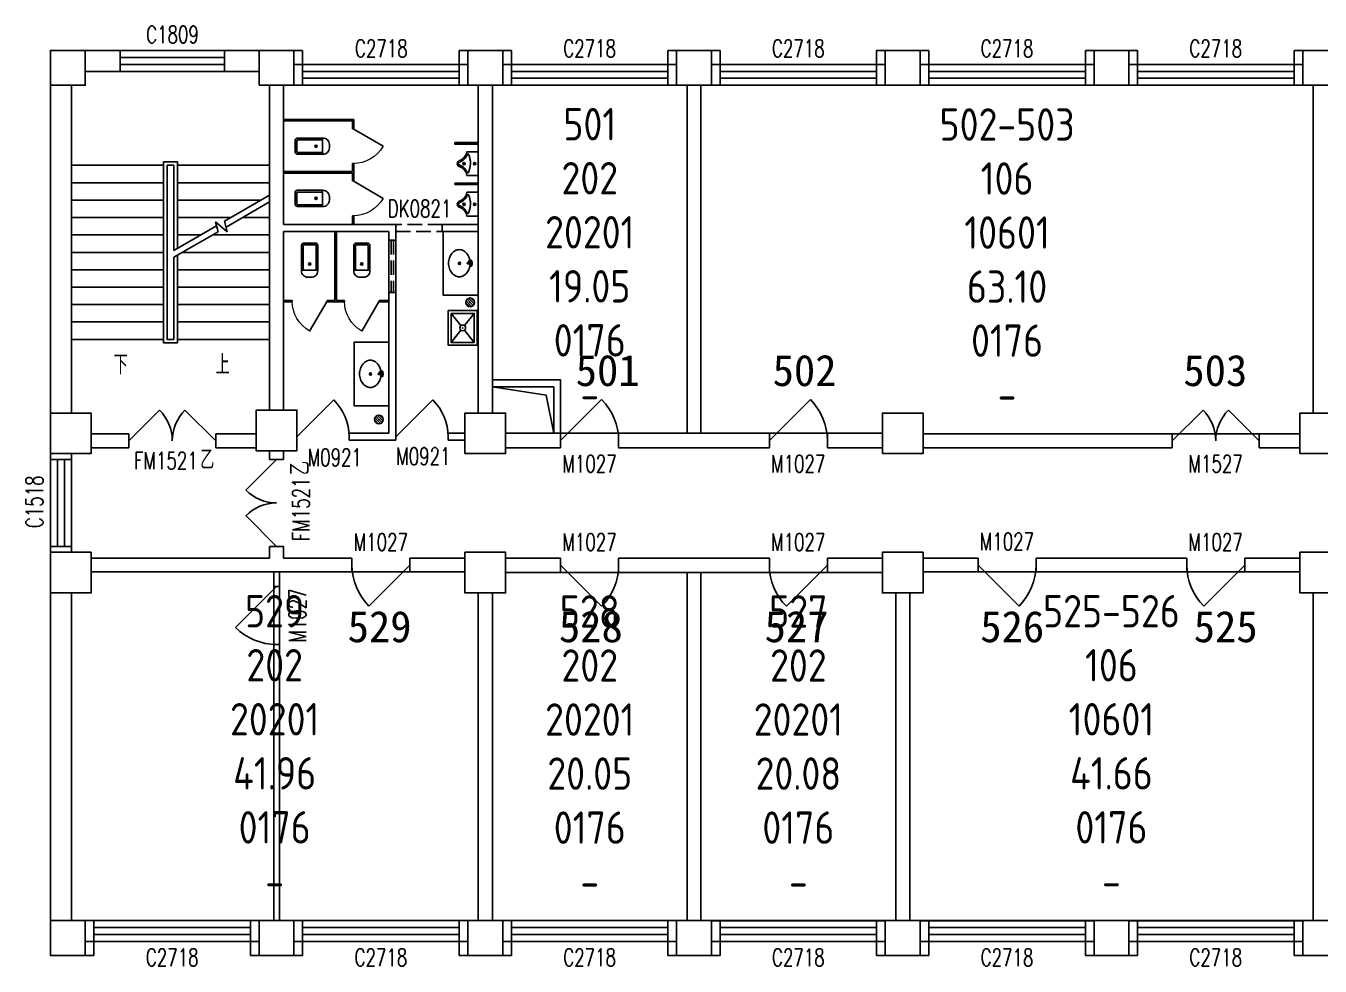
# Model space of a CAD drawing. Extents: x 127902 to 222526, y 15857 to 32064.
# Drawn here: x 127902 to 150226, y 15857 to 32064 of the extents above; entities that cross this region are included whole.
import ezdxf

# ---------------------------------------------------------------- set-up
doc = ezdxf.new("R2010")
doc.units = 0
doc.header["$LTSCALE"] = 1000
doc.header["$MEASUREMENT"] = 0
doc.linetypes.add('DASH', pattern=[0.35, 0.25, -0.1])
for name, color, linetype in [('body', 30, 'Continuous'), ('GROS', 6, 'Continuous'), ('name', 1, 'Continuous'), ('RM', 4, 'Continuous'), ('RM$', 5, 'Continuous'), ('RM$TXT', 5, 'Continuous')]:
    doc.layers.add(name, color=color, linetype=linetype)
doc.styles.add('_TCH_DIM', font='SIMPLEX', dxfattribs={"bigfont": 'GBCBIG'})
doc.styles.add('_TCH_WINDOW', font='SIMPLEX', dxfattribs={"bigfont": 'GBCBIG'})
doc.styles.get("Standard").update_dxf_attribs({"font": 'gbenor.shx', "bigfont": 'gbcbig.shx'})

# ---------------------------------------------------------------- blocks, each defined once
blk = doc.blocks.new('_FZHK')
blk.add_lwpolyline([(-0.5, -0.5), (0.5, -0.5), (0.5, 0.5), (-0.5, 0.5)], close=True)
blk = doc.blocks.new('$DorLib2D$00000114')
at = {"color": 0}
blk.add_line((0.5, 0), (-0.207, 0.707), dxfattribs=at)
blk.add_arc((0.5, 0), 1, 135, 180, dxfattribs=at)
blk = doc.blocks.new('$WINLIB2D$00000001')
at = {"color": 0}
for points in [[(-0.5, 0.5), (-0.5, -0.5)], [(-0.5, 0.5), (0.5, 0.5)], [(0.5, -0.5), (0.5, 0.5)], [(0.5, 0.1667), (-0.5, 0.1667)], [(0.5, -0.1667), (-0.5, -0.1667)], [(-0.5, -0.5), (0.5, -0.5)]]:
    blk.add_lwpolyline(points, dxfattribs=at)
blk = doc.blocks.new('$DorLib2D$00000116')
at = {"color": 0}
for p, q in [((-0.5, 0), (-0.146, 0.354)), ((0.5, 0), (0.146, 0.354))]:
    blk.add_line(p, q, dxfattribs=at)
for centre, start, end in [((-0.5, 0), 0, 45), ((0.5, 0), 135, 180)]:
    blk.add_arc(centre, 0.5, start, end, dxfattribs=at)
blk = doc.blocks.new('$lvtry$00000201')
at = {"color": 0}
for p, q in [((100, -30, 0), (-100, -30, 0)), ((110, -470, 0), (110, -40, 0)), ((140, -470, 0), (-140, -470, 0))]:
    blk.add_line(p, q, dxfattribs=at)
at = {"color": 0, "elevation": 0}
blk.add_lwpolyline([(140, -40, 0.414214), (100, 0), (-100, 0, 0.414214), (-140, -40), (-140, -480, 0.414214), (-30, -590), (30, -590, 0.414214), (140, -480)], format="xyb", close=True, dxfattribs=at)
blk.add_lwpolyline([(-110, -40), (-110, -470)], dxfattribs=at)
at = {"color": 0}
blk.add_circle((0, -359, 0), 20, dxfattribs=at)
for centre, start, end in [((-100, -40, 0), 90, 180), ((100, -40, 0), 0, 90)]:
    blk.add_arc(centre, 10, start, end, dxfattribs=at)
for p in [(0, 0, 0), (0, -359, 0)]:
    blk.add_point(p, dxfattribs=at)
blk = doc.blocks.new('$TCHSYS$APDOOR2D')
blk.add_line((0.5, 0), (0, 0.866))
at = {"lineweight": 13}
blk.add_arc((0.5, 0), 1, 120, 180, dxfattribs=at)
blk = doc.blocks.new('$lvtry$00000222')
at = {"color": 0, "elevation": 0}
blk.add_lwpolyline([(-205, -191), (-205, 0), (205, 0), (205, -191, 0.268068), (51, -323, -0.317765), (0, -360, -0.317765), (-51, -323, 0.268068)], format="xyb", close=True, dxfattribs=at)
at = {"color": 0}
for centre in [(0, -60, 0), (0, -242, 0)]:
    blk.add_circle(centre, 20, dxfattribs=at)
for centre, radius, start, end in [((-152, -175, 0), 10, 114.1084, 248.1394), ((5, -526, 0), 395, 66.6675, 114.1084), ((-243, -401, 0), 233, 19.2639, 68.1394), ((243, -401, 0), 233, 110.4941, 160.7361), ((158, -173, 0), 10, 290.4941, 66.6675), ((0, -316, 0), 24, 199.2639, 269.4998), ((0, -316, 0), 24, 270.5002, 340.7361)]:
    blk.add_arc(centre, radius, start, end, dxfattribs=at)
for p in [(0, -60, 0), (0, -242, 0)]:
    blk.add_point(p, dxfattribs=at)
blk = doc.blocks.new('$lvtry$00000191')
at = {"color": 0}
for p, q in [((-250, -50, 0), (-39, -219, 0)), ((39, -219, 0), (250, -50, 0)), ((-250, -450, 0), (-39, -281, 0)), ((39, -281, 0), (250, -450, 0))]:
    blk.add_line(p, q, dxfattribs=at)
at = {"color": 0, "elevation": 0}
for points in [[(300, -500), (300, 0), (-300, 0), (-300, -500)], [(250, -450), (250, -50), (-250, -50), (-250, -450)]]:
    blk.add_lwpolyline(points, close=True, dxfattribs=at)
at = {"color": 0}
blk.add_circle((0, -250, 0), 50, dxfattribs=at)
for p in [(0, -50, 0), (0, -250, 0)]:
    blk.add_point(p, dxfattribs=at)
blk = doc.blocks.new('$lvtry$00000171')
for p, q in [((-74, 11), (-11, 74)), ((-70, -27), (27, 70)), ((-53, -53), (53, 53)), ((-27, -70), (70, 27)), ((11, -74), (74, -11))]:
    blk.add_line(p, q)
blk.add_circle((0, 0), 75)
blk.add_point((0, 0))
blk = doc.blocks.new('$lvtry$00000194')
at = {"color": 0}
for p, q in [((-17, -27), (-17, -17)), ((17, -27), (17, -17))]:
    blk.add_line(p, q, dxfattribs=at)
blk.add_lwpolyline([(14, -39, -0.067374), (92, -53, -0.088152), (166, -93, -0.105269), (218, -155, -0.121685), (235, -224, -0.121685), (218, -292, -0.105269), (166, -355, -0.088152), (92, -394, -0.078966), (0, -409, -0.078966), (-92, -394, -0.088152), (-166, -355, -0.105269), (-218, -292, -0.121685), (-235, -224, -0.121685), (-218, -155, -0.105269), (-166, -93, -0.088152), (-92, -53, -0.059935), (-23, -40, -0.059935)], format="xyb", dxfattribs=at)
for centre, radius in [((0, -221), 20), ((0, -27), 16.7), ((0, -221), 15)]:
    blk.add_circle(centre, radius, dxfattribs=at)
for centre, radius, start, end in [((0, -17), 16.7, 0, 180), ((-40, -17), 10.1, 106.6096, 258.1648), ((-64, 250), 259, 274.7069, 282.3732), ((-75, -197), 173, 71.36, 79.1873), ((-29, -63), 6.77, 155.344, 308.3224), ((-171, 35), 166, 324.8411, 338.1337), ((-171, 35), 170, 324.8411, 331.3523), ((-29, -63), 3.37, 155.344, 308.3224), ((100, -178), 170, 132.3141, 138.8253), ((100, -178), 166, 125.5327, 138.8253), ((-12, -42), 10.6, 201.8924, 261.774), ((-381, -99), 372, 2.3982, 6.7627), ((0, -80), 9.9, 201.7837, 338.2163), ((64, 250), 259, 257.6268, 265.2931), ((381, -99), 372, 170.1008, 177.6018), ((75, -197), 173, 100.8127, 110.4191), ((40, -17), 10.1, 281.8352, 73.3904)]:
    blk.add_arc(centre, radius, start, end, dxfattribs=at)
for p in [(0, -27), (0, -221)]:
    blk.add_point(p, dxfattribs=at)

msp = doc.modelspace()

# ---------------------------------------------------------------- linework, layer by layer
at = {"layer": 'body', "color": 30}
for p, q in [((129526, 31641), (128926, 31641)), ((129526, 31281), (129526, 31641)), ((131926, 31641), (131326, 31641)), ((131326, 31641), (131326, 31281)), ((132676, 31641), (132526, 31641)), ((132676, 31401), (132676, 31641)), ((135526, 31641), (135376, 31641)), ((135376, 31641), (135376, 31401)), ((136276, 31641), (136126, 31641)), ((136276, 31401), (136276, 31641)), ((139126, 31641), (138976, 31641)), ((138976, 31641), (138976, 31401)), ((139876, 31641), (139726, 31641)), ((139876, 31401), (139876, 31641)), ((142726, 31641), (142576, 31641)), ((142576, 31641), (142576, 31401)), ((143476, 31641), (143326, 31641)), ((143476, 31401), (143476, 31641)), ((146326, 31641), (146176, 31641)), ((146176, 31641), (146176, 31401)), ((147076, 31641), (146926, 31641)), ((147076, 31401), (147076, 31641)), ((149926, 31641), (149776, 31641)), ((149776, 31641), (149776, 31401)), ((128926, 31281), (129526, 31281)), ((131926, 31281), (128926, 31281)), ((131326, 31281), (131926, 31281)), ((132676, 31401), (132526, 31401)), ((132676, 31041), (132676, 31401)), ((135526, 31401), (135376, 31401)), ((135376, 31401), (135376, 31041)), ((136276, 31401), (136126, 31401)), ((136276, 31041), (136276, 31401)), ((139126, 31401), (138976, 31401)), ((138976, 31401), (138976, 31041)), ((139876, 31401), (139726, 31401)), ((139876, 31041), (139876, 31401)), ((142726, 31401), (142576, 31401)), ((142576, 31401), (142576, 31041)), ((143476, 31401), (143326, 31401)), ((143476, 31041), (143476, 31401)), ((146326, 31401), (146176, 31401)), ((146176, 31401), (146176, 31041)), ((147076, 31401), (146926, 31401)), ((147076, 31041), (147076, 31401)), ((149926, 31401), (149776, 31401)), ((149776, 31401), (149776, 31041)), ((128326, 31041), (128326, 25391)), ((128686, 31041), (128686, 25391)), ((128686, 31041), (128686, 29661)), ((132106, 29661), (132106, 31041)), ((132106, 31041), (132106, 28641)), ((132346, 31041), (132346, 28641)), ((132526, 31041), (132676, 31041)), ((135376, 31041), (135526, 31041)), ((135701, 31041), (135701, 28641)), ((135951, 31041), (135951, 28641)), ((136126, 31041), (136276, 31041)), ((138976, 31041), (139126, 31041)), ((139306, 25041), (139306, 31041)), ((139546, 25041), (139546, 31041)), ((139726, 31041), (139876, 31041)), ((142576, 31041), (142726, 31041)), ((143326, 31041), (143476, 31041)), ((146176, 31041), (146326, 31041)), ((146926, 31041), (147076, 31041)), ((149776, 31041), (149926, 31041)), ((150106, 25391), (150106, 31041)), ((132346, 30453), (133558, 30453)), ((132346, 30453), (132346, 30428)), ((132346, 30428), (133533, 30428)), ((133533, 30428), (133533, 30291)), ((133558, 30291), (133558, 30453)), ((133533, 30291), (133558, 30291)), ((135701, 30053), (135301, 30053)), ((135301, 30028), (135301, 30053)), ((135701, 30028), (135301, 30028)), ((135701, 30028), (135701, 30053)), ((130516, 29721), (130276, 29721)), ((130276, 29721), (130276, 26601)), ((130516, 28227), (130516, 29721)), ((133558, 29691), (133533, 29691)), ((133533, 29691), (133533, 29553)), ((133558, 29541), (133558, 29691)), ((128686, 29661), (128686, 26661)), ((130276, 29661), (128686, 29661)), ((128686, 29661), (130276, 29661)), ((130336, 29661), (130336, 26661)), ((130456, 29661), (130336, 29661)), ((130336, 29661), (130336, 26661)), ((130336, 29661), (130456, 29661)), ((130456, 28192), (130456, 29661)), ((130456, 28192), (130456, 29661)), ((130516, 29661), (132106, 29661)), ((130516, 29661), (132106, 29661)), ((132106, 29145), (132106, 29661)), ((132346, 29553), (133533, 29553)), ((132346, 29553), (132346, 29528)), ((132346, 29528), (133533, 29528)), ((133533, 29528), (133533, 29391)), ((133558, 29391), (133558, 29541)), ((130276, 29361), (128686, 29361)), ((130516, 29361), (132106, 29361)), ((133533, 29391), (133558, 29391)), ((135701, 29353), (135301, 29353)), ((135301, 29328), (135301, 29353)), ((135701, 29328), (135301, 29328)), ((135701, 29328), (135701, 29353)), ((130276, 29061), (128686, 29061)), ((130516, 29061), (131960, 29061)), ((131328, 28696), (132106, 29145)), ((131355, 28596), (132106, 29029)), ((132106, 26661), (132106, 29029)), ((130276, 28761), (128686, 28761)), ((130456, 28192), (131189, 28616)), ((130516, 28761), (131440, 28761)), ((131216, 28516), (131170, 28688)), ((131170, 28688), (131376, 28515)), ((131376, 28515), (131328, 28696)), ((131640, 28761), (132106, 28761)), ((132106, 28641), (132106, 25441)), ((133546, 28641), (132346, 28641)), ((133558, 28791), (133533, 28791)), ((133533, 28791), (133533, 28641)), ((134165, 28641), (133546, 28641)), ((133558, 28641), (133558, 28791)), ((134285, 28641), (134165, 28641)), ((134285, 28521), (134285, 28641)), ((135701, 28641), (135085, 28641)), ((135085, 28641), (135085, 28521)), ((135701, 28641), (135701, 25391)), ((135951, 28641), (135951, 25391)), ((130276, 28461), (128686, 28461)), ((130456, 28077), (131216, 28516)), ((130516, 28461), (130921, 28461)), ((131121, 28461), (132106, 28461)), ((132346, 28521), (132346, 25441)), ((133546, 28521), (132346, 28521)), ((133233, 28521), (133233, 27333)), ((133258, 28521), (133233, 28521)), ((133258, 28521), (133258, 27333)), ((134165, 28521), (133546, 28521)), ((134165, 28521), (134165, 27321)), ((134285, 28521), (134285, 27321)), ((135085, 28521), (135701, 28521)), ((130276, 28161), (128686, 28161)), ((130601, 28161), (132106, 28161)), ((130456, 26661), (130456, 28077)), ((130456, 26661), (130456, 28077)), ((130516, 26601), (130516, 28111)), ((130276, 27861), (128686, 27861)), ((130516, 27861), (132106, 27861)), ((130276, 27561), (128686, 27561)), ((130516, 27561), (132106, 27561)), ((130276, 27261), (128686, 27261)), ((130516, 27261), (132106, 27261)), ((132496, 27333), (132346, 27333)), ((132346, 27333), (132346, 27308)), ((132346, 27308), (132496, 27308)), ((132496, 27308), (132496, 27333)), ((133233, 27333), (133096, 27333)), ((133096, 27333), (133096, 27308)), ((133096, 27308), (133246, 27308)), ((133246, 27308), (133396, 27308)), ((133396, 27333), (133258, 27333)), ((133396, 27308), (133396, 27333)), ((134165, 27333), (133996, 27333)), ((133996, 27333), (133996, 27308)), ((133996, 27308), (134165, 27308)), ((134165, 27321), (134165, 25041)), ((134285, 27321), (134285, 25041)), ((130276, 26961), (128686, 26961)), ((130516, 26961), (132106, 26961)), ((130276, 26661), (128686, 26661)), ((130276, 26601), (130516, 26601)), ((130336, 26661), (130456, 26661)), ((130456, 26661), (130336, 26661)), ((130516, 26661), (132106, 26661)), ((137126, 25961), (135951, 25961)), ((135951, 25841), (135951, 25961)), ((137126, 25041), (137126, 25961)), ((137006, 25841), (135951, 25841)), ((137006, 25041), (137006, 25841)), ((129676, 25031), (129026, 25031)), ((129676, 24791), (129676, 25031)), ((131876, 25031), (131176, 25031)), ((131176, 25031), (131176, 24791)), ((134165, 25041), (133476, 25041)), ((133476, 25041), (133476, 24921)), ((134285, 24921), (134285, 25041)), ((135476, 25041), (135185, 25041)), ((135185, 25041), (135185, 24921)), ((136176, 25041), (137006, 25041)), ((137126, 25041), (137006, 25041)), ((137126, 24791), (137126, 25041)), ((139426, 25041), (138126, 25041)), ((138126, 25041), (138126, 24791)), ((140726, 25041), (139426, 25041)), ((140726, 24791), (140726, 25041)), ((142676, 25041), (141726, 25041)), ((141726, 25041), (141726, 24791)), ((147676, 25031), (143376, 25031)), ((147676, 24791), (147676, 25031)), ((149876, 25031), (149176, 25031)), ((149176, 25031), (149176, 24791)), ((129026, 24791), (129676, 24791)), ((131176, 24791), (131876, 24791)), ((133476, 24921), (134165, 24921)), ((134165, 24921), (134285, 24921)), ((135185, 24921), (135476, 24921)), ((136176, 24791), (137006, 24791)), ((137006, 24791), (137126, 24791)), ((138126, 24791), (139426, 24791)), ((139426, 24791), (140726, 24791)), ((141726, 24791), (142676, 24791)), ((143376, 24791), (147676, 24791)), ((149176, 24791), (149876, 24791)), ((128326, 24691), (128326, 24591)), ((128326, 24591), (128686, 24591)), ((128686, 24591), (128686, 24691)), ((132106, 24741), (132106, 24591)), ((132106, 24591), (132346, 24591)), ((132346, 24591), (132346, 24741)), ((128686, 23091), (128326, 23091)), ((128326, 23091), (128326, 22991)), ((128686, 22991), (128686, 23091)), ((132346, 23091), (132106, 23091)), ((132106, 23091), (132106, 22891)), ((132346, 22891), (132346, 23091)), ((129026, 22891), (132106, 22891)), ((133526, 22891), (132346, 22891)), ((133526, 22651), (133526, 22891)), ((135476, 22891), (134526, 22891)), ((134526, 22891), (134526, 22651)), ((137126, 22891), (136176, 22891)), ((137126, 22641), (137126, 22891)), ((139426, 22891), (138126, 22891)), ((138126, 22891), (138126, 22641)), ((140726, 22891), (139426, 22891)), ((140726, 22641), (140726, 22891)), ((142676, 22891), (141726, 22891)), ((141726, 22891), (141726, 22641)), ((144326, 22891), (143376, 22891)), ((144326, 22651), (144326, 22891)), ((147926, 22891), (145326, 22891)), ((145326, 22891), (145326, 22651)), ((147926, 22651), (147926, 22891)), ((149876, 22891), (148926, 22891)), ((148926, 22891), (148926, 22651)), ((129026, 22651), (132176, 22651)), ((132176, 22651), (132176, 22401)), ((132276, 22651), (133526, 22651)), ((132276, 22401), (132276, 22651)), ((134526, 22651), (135476, 22651)), ((136176, 22641), (137126, 22641)), ((138126, 22641), (139426, 22641)), ((139306, 16641), (139306, 22641)), ((139426, 22641), (140726, 22641)), ((139546, 16641), (139546, 22641)), ((141726, 22641), (142676, 22641)), ((143376, 22651), (144326, 22651)), ((145326, 22651), (147926, 22651)), ((148926, 22651), (149876, 22651)), ((132176, 22401), (132276, 22401)), ((128326, 22291), (128326, 16641)), ((128686, 22291), (128686, 16641)), ((135701, 22291), (135701, 16641)), ((135951, 22291), (135951, 16641)), ((142906, 16641), (142906, 22291)), ((143146, 16641), (143146, 22291)), ((150106, 16641), (150106, 22291)), ((132276, 21401), (132176, 21401)), ((132176, 21401), (132176, 16641)), ((132276, 16641), (132276, 21401)), ((129076, 16641), (128926, 16641)), ((129076, 16281), (129076, 16641)), ((131926, 16641), (131776, 16641)), ((131776, 16641), (131776, 16281)), ((132676, 16641), (132526, 16641)), ((132676, 16281), (132676, 16641)), ((135526, 16641), (135376, 16641)), ((135376, 16641), (135376, 16281)), ((136276, 16641), (136126, 16641)), ((136276, 16281), (136276, 16641)), ((139126, 16641), (138976, 16641)), ((138976, 16641), (138976, 16281)), ((139876, 16640), (139726, 16640)), ((139876, 16280), (139876, 16640)), ((142726, 16640), (142576, 16640)), ((142576, 16640), (142576, 16280)), ((143476, 16640), (143326, 16640)), ((143476, 16280), (143476, 16640)), ((146326, 16640), (146176, 16640)), ((146176, 16640), (146176, 16280)), ((147076, 16640), (146926, 16640)), ((147076, 16280), (147076, 16640)), ((149926, 16640), (149776, 16640)), ((149776, 16640), (149776, 16280)), ((128926, 16281), (129076, 16281)), ((129076, 16041), (129076, 16281)), ((131776, 16281), (131926, 16281)), ((131776, 16280), (131776, 16041)), ((132526, 16281), (132676, 16281)), ((132676, 16280), (132526, 16280)), ((132676, 16041), (132676, 16280)), ((135376, 16281), (135526, 16281)), ((135376, 16281), (135376, 16041)), ((136126, 16281), (136276, 16281)), ((136276, 16041), (136276, 16281)), ((138976, 16281), (139126, 16281)), ((138976, 16281), (138976, 16041)), ((139726, 16280), (139876, 16280)), ((139876, 16041), (139876, 16280)), ((142576, 16280), (142726, 16280)), ((142576, 16280), (142576, 16041)), ((143326, 16280), (143476, 16280)), ((143476, 16041), (143476, 16280)), ((146176, 16280), (146326, 16280)), ((146176, 16280), (146176, 16041)), ((146926, 16280), (147076, 16280)), ((147076, 16041), (147076, 16280)), ((149776, 16280), (149926, 16280)), ((149776, 16280), (149776, 16041)), ((128926, 16041), (129076, 16041)), ((131776, 16041), (131926, 16041)), ((132526, 16041), (132676, 16041)), ((135376, 16041), (135526, 16041)), ((136126, 16041), (136276, 16041)), ((138976, 16041), (139126, 16041)), ((139726, 16041), (139876, 16041)), ((142576, 16041), (142726, 16041)), ((143326, 16041), (143476, 16041)), ((146176, 16041), (146326, 16041)), ((146926, 16041), (147076, 16041)), ((149776, 16041), (149926, 16041))]:
    msp.add_line(p, q, dxfattribs=at)
at = {"layer": 'body', "color": 30, "linetype": 'DASH'}
for p, q in [((135085, 28641), (134285, 28641)), ((134285, 28371, 900), (134165, 28371, 900)), ((134205, 28371, 900), (134205, 27471, 900)), ((134245, 28371, 900), (134245, 27471, 900)), ((134285, 28521), (135085, 28521)), ((134285, 27471, 900), (134165, 27471, 900))]:
    msp.add_line(p, q, dxfattribs=at)
at = {"layer": 'body', "color": 30}
for points in [[(129511, 26511, 0, 0, 0), (129511, 30471, 0, 0, 0), (131281, 30471, 0, 0, 0), (131281, 29061, 80, 0, 0), (131281, 28761, 0, 0, 0)], [(131281, 26511, 0, 0, 0), (131281, 28161, 80, 0, 0), (131281, 28461, 0, 0, 0)]]:
    msp.add_lwpolyline(points, format="xyseb", dxfattribs=at)
for points in [[(135701, 27421), (135701, 28521), (135101, 28521), (135101, 27421)], [(134165, 25514), (134165, 26614), (133565, 26614), (133565, 25514)]]:
    msp.add_lwpolyline(points, close=True, dxfattribs=at)
msp.add_lwpolyline([(135951, 25841), (136875, 25699), (137006, 25041)], dxfattribs=at)
at = {"layer": 'GROS'}
msp.add_lwpolyline([(150526, 31641), (149926, 31641), (149926, 31401), (146926, 31401), (146926, 31641), (146326, 31641), (146326, 31401), (143326, 31401), (143326, 31641), (142726, 31641), (142726, 31401), (139726, 31401), (139726, 31641), (139126, 31641), (139126, 31401), (136126, 31401), (136126, 31641), (135526, 31641), (135526, 31401), (132526, 31401), (132526, 31641), (128326, 31641), (128326, 16041), (128926, 16041), (128926, 16281), (131926, 16281), (131926, 16041), (132526, 16041), (132526, 16280), (135526, 16281), (135526, 16041), (136126, 16041), (136126, 16281), (139126, 16281), (139126, 16041), (139726, 16041), (139726, 16280), (142726, 16280), (142726, 16041), (143326, 16041), (143326, 16280), (146326, 16280), (146326, 16041), (146926, 16041), (146926, 16280), (149926, 16280), (149926, 16041), (150526, 16041)], dxfattribs=at)
at = {"layer": 'RM', "color": 4, "ltscale": 20}
for points in [[(132176, 22651), (132176, 16641), (128686, 16641), (128686, 22291), (129026, 22291), (129026, 22651)], [(135476, 22651), (135476, 22291), (135701, 22291), (135701, 16641), (132276, 16641), (132276, 22651)]]:
    msp.add_lwpolyline(points, close=True, dxfattribs=at)
at = {"layer": 'RM$', "ltscale": 20}
for points in [[(139306, 31041), (139306, 25041), (137126, 25041), (137126, 25961), (135951, 25961), (135951, 31041)], [(150106, 31041), (150106, 25391), (149876, 25391), (149876, 25031), (143376, 25031), (143376, 25391), (142676, 25391), (142676, 25041), (139546, 25041), (139546, 31041)], [(139306, 22641), (139306, 16641), (135951, 16641), (135951, 22291), (136176, 22291), (136176, 22641)], [(142676, 22641), (142676, 22291), (142906, 22291), (142906, 16641), (139546, 16641), (139546, 22641)], [(143376, 22651), (143376, 22291), (143146, 22291), (143146, 16641), (149926, 16641), (150106, 16641), (150106, 22291), (149876, 22291), (149876, 22651)]]:
    msp.add_lwpolyline(points, close=True, dxfattribs=at)
at = {"layer": 'RM$'}
msp.add_lwpolyline([(128686, 22291), (129026, 22291), (129026, 22641), (129026, 22651), (135476, 22651), (135476, 22291), (135701, 22291), (135701, 16641), (128686, 16641)], close=True, dxfattribs=at)

# ---------------------------------------------------------------- block references
at = {"layer": 'body', "color": 30}
ref = msp.add_blockref('$WINLIB2D$00000001', (130426, 31461), dxfattribs=dict(at, xscale=-1800, yscale=360, zscale=360, rotation=180))
ref.add_attrib('A', 'C1809', (129976, 31767), dxfattribs={"color": 30, "height": 297.5, "style": '_TCH_WINDOW', "width": 0.705882})
ref = msp.add_blockref('$WINLIB2D$00000001', (134026, 31221), dxfattribs=dict(at, xscale=2700, yscale=360, zscale=360, rotation=180))
ref.add_attrib('A', 'C2718', (133578, 31527), dxfattribs={"color": 30, "height": 297.5, "style": '_TCH_WINDOW', "width": 0.705882})
ref = msp.add_blockref('$WINLIB2D$00000001', (137626, 31221), dxfattribs=dict(at, xscale=-2700, yscale=360, zscale=360, rotation=180))
ref.add_attrib('A', 'C2718', (137171, 31527), dxfattribs={"color": 30, "height": 297.5, "style": '_TCH_WINDOW', "width": 0.705882})
ref = msp.add_blockref('$WINLIB2D$00000001', (141226, 31221), dxfattribs=dict(at, xscale=-2700, yscale=360, zscale=360, rotation=180))
ref.add_attrib('A', 'C2718', (140771, 31527), dxfattribs={"color": 30, "height": 297.5, "style": '_TCH_WINDOW', "width": 0.705882})
ref = msp.add_blockref('$WINLIB2D$00000001', (144826, 31221), dxfattribs=dict(at, xscale=-2700, yscale=360, zscale=360, rotation=180))
ref.add_attrib('A', 'C2718', (144371, 31527), dxfattribs={"color": 30, "height": 297.5, "style": '_TCH_WINDOW', "width": 0.705882})
ref = msp.add_blockref('$WINLIB2D$00000001', (148426, 31221), dxfattribs=dict(at, xscale=-2700, yscale=360, zscale=360, rotation=180))
ref.add_attrib('A', 'C2718', (147971, 31527), dxfattribs={"color": 30, "height": 297.5, "style": '_TCH_WINDOW', "width": 0.705882})
for name, p, xscale, yscale, zscale in [('_FZHK', (128626, 31341), 600, 600, 600), ('_FZHK', (132226, 31341), 600, 600, 600), ('_FZHK', (135826, 31341), 600, 600, 600), ('_FZHK', (139426, 31341), 600, 600, 600), ('_FZHK', (143026, 31341), 600, 600, 600), ('_FZHK', (146626, 31341), 600, 600, 600), ('_FZHK', (150226, 31341), 600, 600, 600), ('$TCHSYS$APDOOR2D', (132796, 27321), 600, -600, 25), ('$TCHSYS$APDOOR2D', (133696, 27321), 600, -600, 25), ('_FZHK', (128676, 25041), 700, 700, 700), ('_FZHK', (132226, 25091), 700, 700, 700), ('_FZHK', (135826, 25041), 700, 700, 700), ('_FZHK', (143026, 25041), 700, 700, 700), ('_FZHK', (150226, 25041), 700, 700, 700), ('_FZHK', (128676, 22641), 700, 700, 700), ('_FZHK', (135826, 22641), 700, 700, 700), ('_FZHK', (143026, 22641), 700, 700, 700), ('_FZHK', (150226, 22641), 700, 700, 700), ('_FZHK', (128626, 16341), 600, 600, 600), ('_FZHK', (132226, 16341), 600, 600, 600), ('_FZHK', (135826, 16341), 600, 600, 600), ('_FZHK', (139426, 16341), 600, 600, 600), ('_FZHK', (143026, 16341), 600, 600, 600), ('_FZHK', (146626, 16341), 600, 600, 600), ('_FZHK', (150226, 16341), 600, 600, 600)]:
    msp.add_blockref(name, p, dxfattribs=dict(at, xscale=xscale, yscale=yscale, zscale=zscale))
for name, p, xscale, yscale, zscale, rotation in [('$TCHSYS$APDOOR2D', (133546, 29991), 600, -600, 25, 90), ('$TCHSYS$APDOOR2D', (133546, 29091), 600, -600, 25, 90), ('$DorLib2D$00000116', (130426, 24911), 1500, -1500, 240, 180), ('$DorLib2D$00000116', (132226, 23841), 1500, 1500, 240, 90)]:
    msp.add_blockref(name, p, dxfattribs=dict(at, xscale=xscale, yscale=yscale, zscale=zscale, rotation=rotation))
at = {"layer": 'body', "color": 30, "yscale": -1}
for name, p, rotation in [('$lvtry$00000201', (132546, 29991), 270), ('$lvtry$00000222', (135701, 29691), 90), ('$lvtry$00000201', (132546, 29091), 270), ('$lvtry$00000222', (135701, 28991), 90), ('$lvtry$00000201', (132796, 28321), 180), ('$lvtry$00000201', (133696, 28321), 180), ('$lvtry$00000171', (135564, 27299), 180), ('$lvtry$00000191', (135686, 26858), 90), ('$lvtry$00000171', (133992, 25279), 180)]:
    msp.add_blockref(name, p, dxfattribs=dict(at, rotation=rotation))
at = {"layer": 'body', "color": 30, "rotation": 270}
for p in [(135602, 27973), (134067, 26066)]:
    msp.add_blockref('$lvtry$00000194', p, dxfattribs=at)
at = {"layer": 'body', "color": 30}
ref = msp.add_blockref('$DorLib2D$00000114', (133026, 24981), dxfattribs=dict(at, xscale=900, yscale=-900, zscale=120, rotation=180))
ref.add_attrib('A', 'M0921', (132762, 24477), dxfattribs={"color": 30, "height": 297.5, "style": '_TCH_WINDOW', "width": 0.705882})
ref = msp.add_blockref('$DorLib2D$00000114', (134735, 24981), dxfattribs=dict(at, xscale=900, yscale=-900, zscale=120, rotation=180))
ref.add_attrib('A', 'M0921', (134290, 24497), dxfattribs={"color": 30, "height": 297.5, "style": '_TCH_WINDOW', "width": 0.705882})
ref = msp.add_blockref('$DorLib2D$00000114', (137626, 24916), dxfattribs=dict(at, xscale=-1000, yscale=1000, zscale=250))
ref.add_attrib('A', 'M1027', (137156, 24367), dxfattribs={"color": 30, "height": 297.5, "style": '_TCH_WINDOW', "width": 0.705882})
ref = msp.add_blockref('$DorLib2D$00000114', (141226, 24916), dxfattribs=dict(at, xscale=-1000, yscale=1000, zscale=250))
ref.add_attrib('A', 'M1027', (140756, 24367), dxfattribs={"color": 30, "height": 297.5, "style": '_TCH_WINDOW', "width": 0.705882})
ref = msp.add_blockref('$DorLib2D$00000116', (148426, 24911), dxfattribs=dict(at, xscale=1500, yscale=1500, zscale=240))
ref.add_attrib('A', 'M1527', (147956, 24367), dxfattribs={"color": 30, "height": 297.5, "style": '_TCH_WINDOW', "width": 0.705882})
ref = msp.add_blockref('$WINLIB2D$00000001', (128506, 23841), dxfattribs=dict(at, xscale=1500, yscale=360, zscale=360, rotation=270))
ref.add_attrib('A', 'C1518', (128199, 23406), dxfattribs={"color": 30, "height": 297.5, "rotation": 90, "style": '_TCH_WINDOW', "width": 0.705882})
ref = msp.add_blockref('$DorLib2D$00000114', (134026, 22771), dxfattribs=dict(at, xscale=1000, yscale=-1000, zscale=240))
ref.add_attrib('A', 'M1027', (133556, 23017), dxfattribs={"color": 30, "height": 297.5, "style": '_TCH_WINDOW', "width": 0.705882})
ref = msp.add_blockref('$DorLib2D$00000114', (137626, 22766), dxfattribs=dict(at, xscale=1000, yscale=1000, zscale=250, rotation=180))
ref.add_attrib('A', 'M1027', (137156, 23017), dxfattribs={"color": 30, "height": 297.5, "style": '_TCH_WINDOW', "width": 0.705882})
ref = msp.add_blockref('$DorLib2D$00000114', (141226, 22766), dxfattribs=dict(at, xscale=-1000, yscale=1000, zscale=250, rotation=180))
ref.add_attrib('A', 'M1027', (140756, 23017), dxfattribs={"color": 30, "height": 297.5, "style": '_TCH_WINDOW', "width": 0.705882})
ref = msp.add_blockref('$DorLib2D$00000114', (144826, 22771), dxfattribs=dict(at, xscale=1000, yscale=1000, zscale=240, rotation=180))
ref.add_attrib('A', 'M1027', (144356, 23027), dxfattribs={"color": 30, "height": 297.5, "style": '_TCH_WINDOW', "width": 0.705882})
ref = msp.add_blockref('$DorLib2D$00000114', (148426, 22771), dxfattribs=dict(at, xscale=-1000, yscale=1000, zscale=240, rotation=180))
ref.add_attrib('A', 'M1027', (147956, 23017), dxfattribs={"color": 30, "height": 297.5, "style": '_TCH_WINDOW', "width": 0.705882})
ref = msp.add_blockref('$DorLib2D$00000114', (132226, 21901), dxfattribs=dict(at, xscale=-1000, yscale=-1000, zscale=100, rotation=270))
ref.add_attrib('A', 'M1027', (132734, 21431), dxfattribs={"color": 30, "height": 297.5, "rotation": 90, "style": '_TCH_WINDOW', "width": 0.705882})
ref = msp.add_blockref('$WINLIB2D$00000001', (130426, 16461), dxfattribs=dict(at, xscale=-2700, yscale=360, zscale=360))
ref.add_attrib('A', 'C2718', (129971, 15858), dxfattribs={"color": 30, "height": 297.5, "style": '_TCH_WINDOW', "width": 0.705882})
ref = msp.add_blockref('$WINLIB2D$00000001', (134026, 16461), dxfattribs=dict(at, xscale=-2700, yscale=360, zscale=360))
ref.add_attrib('A', 'C2718', (133571, 15857), dxfattribs={"color": 30, "height": 297.5, "style": '_TCH_WINDOW', "width": 0.705882})
ref = msp.add_blockref('$WINLIB2D$00000001', (137626, 16461), dxfattribs=dict(at, xscale=-2700, yscale=360, zscale=360))
ref.add_attrib('A', 'C2718', (137171, 15858), dxfattribs={"color": 30, "height": 297.5, "style": '_TCH_WINDOW', "width": 0.705882})
ref = msp.add_blockref('$WINLIB2D$00000001', (141226, 16460), dxfattribs=dict(at, xscale=-2700, yscale=360, zscale=360))
ref.add_attrib('A', 'C2718', (140771, 15857), dxfattribs={"color": 30, "height": 297.5, "style": '_TCH_WINDOW', "width": 0.705882})
ref = msp.add_blockref('$WINLIB2D$00000001', (144826, 16460), dxfattribs=dict(at, xscale=-2700, yscale=360, zscale=360))
ref.add_attrib('A', 'C2718', (144371, 15857), dxfattribs={"color": 30, "height": 297.5, "style": '_TCH_WINDOW', "width": 0.705882})
ref = msp.add_blockref('$WINLIB2D$00000001', (148426, 16460), dxfattribs=dict(at, xscale=-2700, yscale=360, zscale=360))
ref.add_attrib('A', 'C2718', (147971, 15857), dxfattribs={"color": 30, "height": 297.5, "style": '_TCH_WINDOW', "width": 0.705882})

# ---------------------------------------------------------------- texts
at = {"layer": 'body', "color": 30, "style": '_TCH_WINDOW', "width": 0.705882}
for s, p in [('DK0821', (134143, 28767)), ('FM1521', (129768, 24421))]:
    msp.add_text(s, height=297.5, dxfattribs=at).set_placement(p)
at = {"layer": 'body', "color": 7, "style": '_TCH_DIM'}
for s, p in [('下', (129416, 26056)), ('上', (131176, 26056))]:
    msp.add_text(s, height=338, dxfattribs=at).set_placement(p)
at = {"layer": 'body', "color": 30, "style": '_TCH_WINDOW'}
msp.add_text('乙', height=338, dxfattribs=at).set_placement((130908, 24421))
msp.add_text('乙', height=338, rotation=90, dxfattribs=at).set_placement((132796, 24321))
at = {"layer": 'body', "color": 30, "style": '_TCH_WINDOW', "width": 0.705882}
msp.add_text('FM1521', height=297.5, rotation=90, dxfattribs=at).set_placement((132796, 23181))
at = {"layer": 'name', "color": 1, "char_height": 540, "attachment_point": 1}
for s, insert in [('{\\fFangSong|b0|i0|c134|p49;501}', (137386, 26396)), ('{\\fFangSong|b0|i0|c134|p49;502}', (140782, 26396)), ('{\\fFangSong|b0|i0|c134|p49;503}', (147867, 26396)), ('{\\fFangSong|b0|i0|c134|p49;529}', (133452, 21980)), ('{\\fFangSong|b0|i0|c134|p49;528}', (137096, 21980)), ('{\\fFangSong|b0|i0|c134|p49;527}', (140644, 21980)), ('{\\fFangSong|b0|i0|c134|p49;526}', (144364, 21980)), ('{\\fFangSong|b0|i0|c134|p49;525}', (148046, 21980))]:
    msp.add_mtext_dynamic_manual_height_columns(s, width=5258.71, gutter_width=1750, heights=[0], dxfattribs=dict(at, insert=insert))
at = {"layer": 'RM$TXT', "char_height": 558.8, "attachment_point": 8}
for s, insert in [('501^M^J202^M^J20201^M^J19.05^M^J0176^M^J-^M^J', (137628, 25433)), ('502-503^M^J106^M^J10601^M^J63.10^M^J0176^M^J-^M^J', (144826, 25428)), ('529^M^J202^M^J20201^M^J41.96^M^J0176^M^J-^M^J', (132193, 17038)), ('528^M^J202^M^J20201^M^J20.05^M^J0176^M^J-^M^J', (137628, 17033)), ('527^M^J202^M^J20201^M^J20.08^M^J0176^M^J-^M^J', (141226, 17033)), ('525-526^M^J106^M^J10601^M^J41.66^M^J0176^M^J-^M^J', (146626, 17038))]:
    msp.add_mtext(s, dxfattribs=dict(at, insert=insert))

doc.saveas('drawing.dxf')
